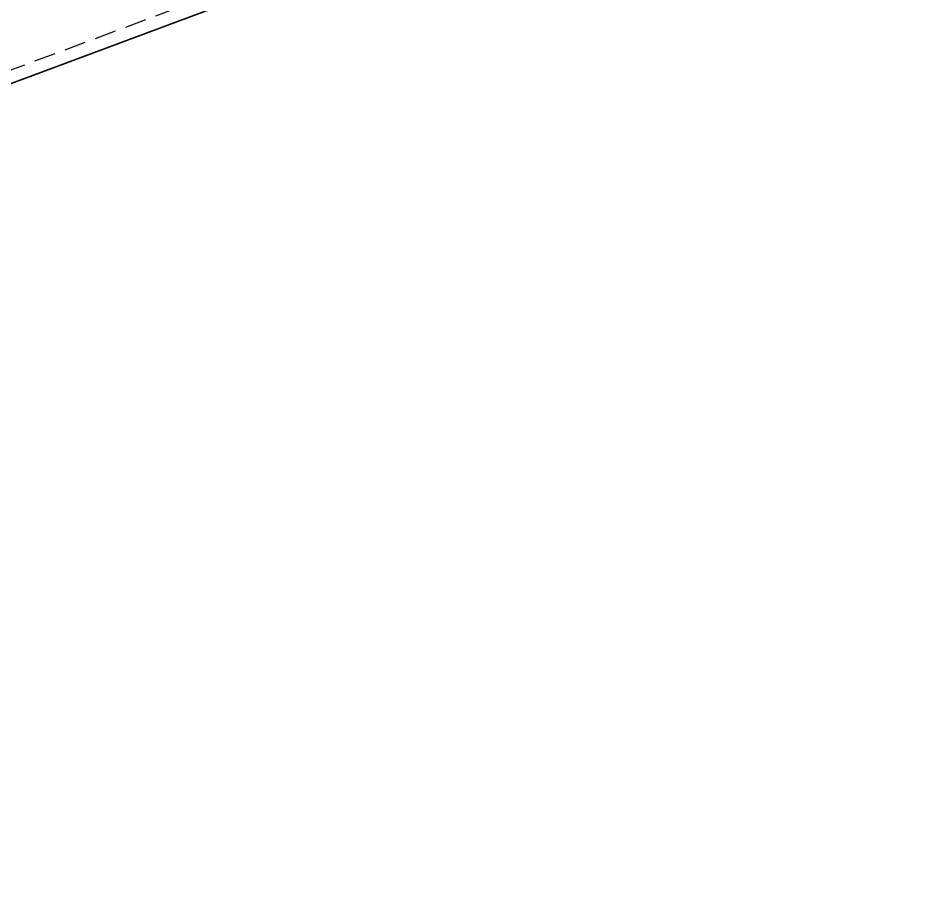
# Model space of a CAD drawing. Extents: x 12199666 to 24617114, y 1197707 to 2548648.
# Drawn here: x 12328645.9 to 12328853.1, y 1261505.7 to 1261709.2 of the extents above; entities that cross this region are included whole.
import ezdxf

# ---------------------------------------------------------------- set-up
doc = ezdxf.new("R2010")
doc.units = 0
doc.header["$LTSCALE"] = 10
doc.header["$MEASUREMENT"] = 0
doc.linetypes.add('TX-PLAN-T1-F11$0$DASHED', pattern=[0.75, 0.5, -0.25])
doc.layers.add('TX-PLAN-T1-F11$0$_EDO-ALUMINIUM-SECTION', color=90, linetype='Continuous', lineweight=30)
doc.layers.add('TX-PLAN-T1-F11$0$幕墙线', color=114, linetype='Continuous', lineweight=30)
doc.layers.add('TX-PLAN-T1-F11$0$F-Alum', color=4, linetype='Continuous')
doc.layers.add('TX-PLAN-T1-F11$0$F-dashed line', color=8, linetype='TX-PLAN-T1-F11$0$DASHED')

# ---------------------------------------------------------------- blocks, each defined once
blk = doc.blocks.new('TX-PLAN-T1-F11$0$TY001')
at = {"layer": 'TX-PLAN-T1-F11$0$F-Alum', "flags": 128}
blk.add_lwpolyline([(27.04169836640358, -46.80740425240947), (364.0961239619646, -630.2264829897904)], dxfattribs=at)
at = {"layer": 'TX-PLAN-T1-F11$0$F-dashed line', "flags": 128}
blk.add_lwpolyline([(29.57848780532368, -45.34184349645511), (366.632913393667, -628.760922236208)], dxfattribs=at)
blk = doc.blocks.new('TX-PLAN-T1-F11$0$A$C21521A5F')
at = {"rotation": 90}
blk.add_blockref('TX-PLAN-T1-F11$0$TY001', (388.7170751225203, 6260.219757124782, 0.0004146164392175001), dxfattribs=at)
blk = doc.blocks.new('TX-PLAN-T1-F11$0$标准层幕墙0118')
at = {"color": 3}
blk.add_blockref('TX-PLAN-T1-F11$0$A$C21521A5F', (32561.28292488377, 9139.780242875713, -0.0004146164392174988), dxfattribs=at)
blk = doc.blocks.new('TX-PLAN-T1-F11')
at = {"layer": 'TX-PLAN-T1-F11$0$幕墙线'}
blk.add_lwpolyline([(12329355.97941197, 1268889.68554773), (12329809.55637091, 1267672.630201836), (12329106.43591221, 1267410.58851202), (12329560.01686937, 1266193.534655922), (12328856.89241254, 1265931.491476064), (12329310.4733697, 1264714.437619966), (12328607.34891296, 1264452.394439864), (12329060.92987003, 1263235.340584011), (12328357.80541329, 1262973.297403908), (12328811.38237223, 1261756.242058014), (12328108.26191362, 1261494.200367953), (12328561.84287069, 1260277.1465121), (12327858.71841386, 1260015.103332242), (12328312.29537289, 1258798.047986103), (12327609.17491428, 1258536.006296042), (12328062.75187322, 1257318.950950148), (12327359.63141452, 1257056.909260331), (12327813.20837355, 1255839.853914192), (12327110.08791494, 1255577.812224131), (12327563.66887201, 1254360.758368278)], dxfattribs=at)
at = {"layer": 'TX-PLAN-T1-F11$0$_EDO-ALUMINIUM-SECTION', "rotation": 350.4236156863823}
blk.add_blockref('TX-PLAN-T1-F11$0$标准层幕墙0118', (12293055.45042718, 1251790.443008234), dxfattribs=at)

msp = doc.modelspace()

# ---------------------------------------------------------------- block references
msp.add_blockref('TX-PLAN-T1-F11', (0, 0))

doc.saveas('drawing.dxf')
